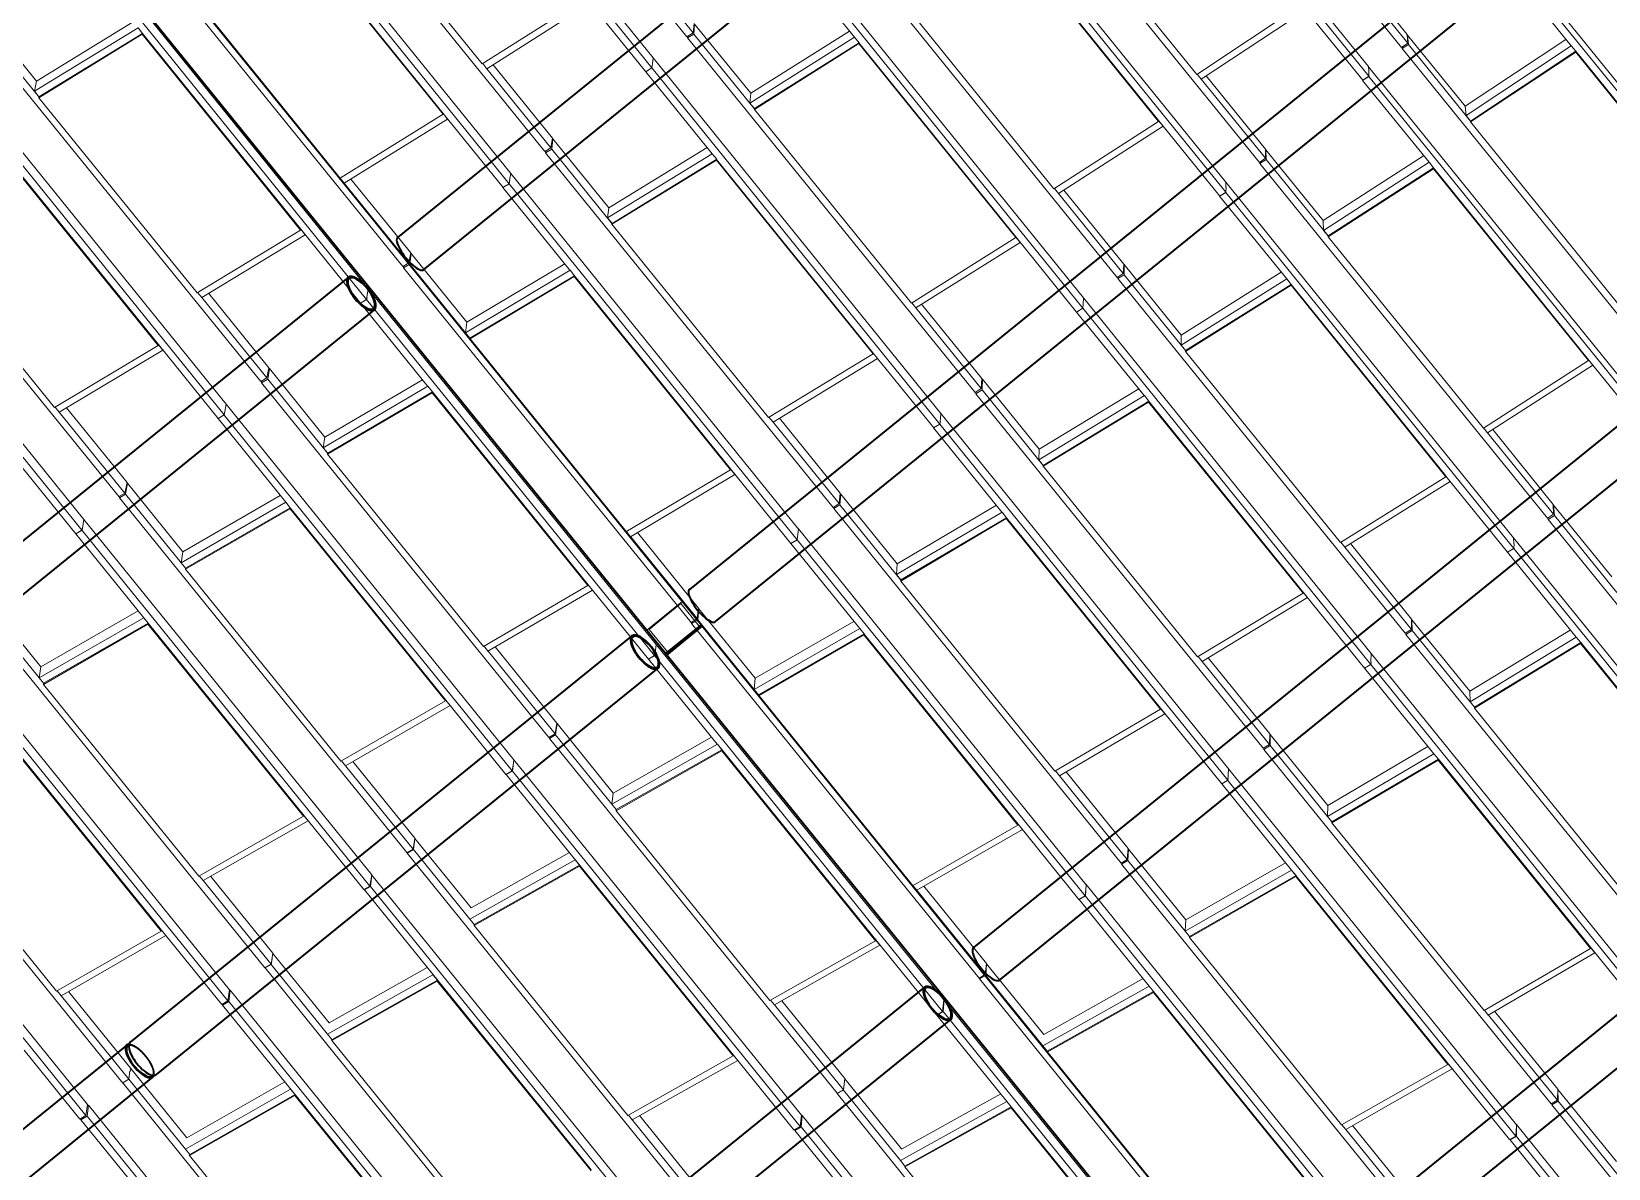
# Model space of a CAD drawing. Header units: millimetres. Extents: x 834681283 to 835686922, y 817551134 to 819407044.
# Drawn here: x 835264952 to 835275300, y 818109343 to 818116803 of the extents above; entities that cross this region are included whole.
import ezdxf

# ---------------------------------------------------------------- set-up
doc = ezdxf.new("R2010")
doc.units = ezdxf.units.MM
doc.header["$LTSCALE"] = 1200
doc.header["$MEASUREMENT"] = 0
doc.linetypes.add('P01-MAGP-P-RF$0$P01_MS_01_N1-FloorPlan-PART2OFUPPERROOFSETTINGOUT$0$BH DASHED2', pattern=[3, 2, -1])
doc.linetypes.add('P01-MAGP-P-RF$0$PHANTOM', pattern=[2.5, 1.25, -0.25, 0.25, -0.25, 0.25, -0.25])
for name, color, linetype, lineweight in [('P01-MAGP-P-RF$0$MMH053__', 253, 'P01-MAGP-P-RF$0$PHANTOM', 40), ('P01-MAGP-P-RF$0$P01_MS_01_N1-FloorPlan-PART2OFUPPERROOFSETTINGOUT$0$S-BEAM', 253, 'Continuous', 35), ('P01-MAGP-P-RF$0$P01_MS_01_N1-FloorPlan-PART2OFUPPERROOFSETTINGOUT$0$S-BEAM-HIDN', 253, 'P01-MAGP-P-RF$0$P01_MS_01_N1-FloorPlan-PART2OFUPPERROOFSETTINGOUT$0$BH DASHED2', 18), ('P01-MAGP-P-RF$0$ROOF MESH HALF TONE$0$A-GLAZ', 253, 'Continuous', 9), ('P01-MAGP-P-RF$0$ROOF MESH HALF TONE$0$A-MASS', 253, 'Continuous', 9)]:
    doc.layers.add(name, color=color, linetype=linetype, lineweight=lineweight)

# ---------------------------------------------------------------- blocks, each defined once
blk = doc.blocks.new('P01-MAGP-P-RF$0$P01_MS_01_N1-FloorPlan-PART2OFUPPERROOFSETTINGOUT$0$Circular Hollow Sections - CHS273x10_PSB97-8447566-PART 2 OF  UPPER ROOF SETTING OUT')
at = {"layer": 'P01-MAGP-P-RF$0$P01_MS_01_N1-FloorPlan-PART2OFUPPERROOFSETTINGOUT$0$S-BEAM'}
for p, q in [((50665, 24133), (43656, 19225)), ((43812, 19002), (50821, 23910))]:
    blk.add_line(p, q, dxfattribs=at)
for centre, major_axis, start_param, end_param in [((50743, 24021), (-78, 112), 0, 3.141593), ((50743, 24021), (-73, 104), 0, 3.141593), ((50743, 24021), (-78, 112), 3.141593, 6.283185), ((50743, 24021), (-73, 104), 3.141593, 6.283185), ((43734, 19114), (-78, 112), 0, 3.141593)]:
    blk.add_ellipse(centre, major_axis=major_axis, ratio=0.326606, start_param=start_param, end_param=end_param, dxfattribs=at)
blk = doc.blocks.new('P01-MAGP-P-RF$0$P01_MS_01_N1-FloorPlan-PART2OFUPPERROOFSETTINGOUT$0$Circular Hollow Sections - CHS273x10_PSB97-8447592-PART 2 OF  UPPER ROOF SETTING OUT')
at = {"layer": 'P01-MAGP-P-RF$0$P01_MS_01_N1-FloorPlan-PART2OFUPPERROOFSETTINGOUT$0$S-BEAM'}
for p, q in [((54065, 19190), (47102, 14314)), ((47259, 14091), (54222, 18966))]:
    blk.add_line(p, q, dxfattribs=at)
for centre, major_axis, start_param, end_param in [((54144, 19078), (-78, 112), 0, 3.141593), ((54144, 19078), (-73, 104), 0, 3.141593), ((54144, 19078), (-78, 112), 3.141593, 6.283185), ((54144, 19078), (-73, 104), 3.141593, 6.283185), ((47181, 14202), (-78, 112), 0, 3.141593)]:
    blk.add_ellipse(centre, major_axis=major_axis, ratio=0.35249, start_param=start_param, end_param=end_param, dxfattribs=at)
blk = doc.blocks.new('P01-MAGP-P-RF$0$P01_MS_01_N1-FloorPlan-PART2OFUPPERROOFSETTINGOUT$0$Circular Hollow Sections - CHS273x10_PSB97-8447562-PART 2 OF  UPPER ROOF SETTING OUT')
at = {"layer": 'P01-MAGP-P-RF$0$P01_MS_01_N1-FloorPlan-PART2OFUPPERROOFSETTINGOUT$0$S-BEAM'}
for p, q in [((48946, 26592), (41906, 21662)), ((42062, 21439), (49103, 26369))]:
    blk.add_line(p, q, dxfattribs=at)
for centre, major_axis, start_param, end_param in [((49024, 26480), (-78, 112), 3.141593, 6.283185), ((49024, 26480), (-73, 104), 3.141593, 6.283185), ((49024, 26480), (-78, 112), 0, 3.141593), ((49024, 26480), (-73, 104), 0, 3.141593), ((41984, 21551), (-78, 112), 0, 3.141593)]:
    blk.add_ellipse(centre, major_axis=major_axis, ratio=0.308608, start_param=start_param, end_param=end_param, dxfattribs=at)
blk = doc.blocks.new('P01-MAGP-P-RF$0$P01_MS_01_N1-FloorPlan-PART2OFUPPERROOFSETTINGOUT$0$Circular Hollow Sections - CHS273x10_PSB97-8447564-PART 2 OF  UPPER ROOF SETTING OUT')
at = {"layer": 'P01-MAGP-P-RF$0$P01_MS_01_N1-FloorPlan-PART2OFUPPERROOFSETTINGOUT$0$S-BEAM'}
for p, q in [((52384, 21675), (45351, 16750)), ((45507, 16526), (52541, 21451))]:
    blk.add_line(p, q, dxfattribs=at)
for centre, major_axis, start_param, end_param in [((52462, 21563), (-78, 112), 0, 3.141593), ((52462, 21563), (-73, 104), 0, 3.141593), ((52462, 21563), (-78, 112), 3.141593, 6.283185), ((52462, 21563), (-73, 104), 3.141593, 6.283185), ((45429, 16638), (-78, 112), 0, 3.141593)]:
    blk.add_ellipse(centre, major_axis=major_axis, ratio=0.339645, start_param=start_param, end_param=end_param, dxfattribs=at)
blk = doc.blocks.new('P01-MAGP-P-RF$0$P01_MS_01_N1-FloorPlan-PART2OFUPPERROOFSETTINGOUT$0$Circular Hollow Sections - CHS273x10_PSB97-8459038-PART 2 OF  UPPER ROOF SETTING OUT')
at = {"layer": 'P01-MAGP-P-RF$0$P01_MS_01_N1-FloorPlan-PART2OFUPPERROOFSETTINGOUT$0$S-BEAM'}
for p, q in [((45013, 16513), (41515, 14064)), ((41671, 13840), (45169, 16290))]:
    blk.add_line(p, q, dxfattribs=at)
for centre, major_axis, start_param, end_param in [((45091, 16402), (-73, 104), 0, 3.141593), ((45091, 16402), (-78, 112), 0, 3.141593), ((45091, 16402), (-78, 112), 3.141593, 6.283185), ((45091, 16402), (-73, 104), 3.141593, 6.283185), ((41593, 13952), (-78, 112), 0, 3.141593)]:
    blk.add_ellipse(centre, major_axis=major_axis, ratio=0.39114, start_param=start_param, end_param=end_param, dxfattribs=at)
blk = doc.blocks.new('P01-MAGP-P-RF$0$P01_MS_01_N1-FloorPlan-PART2OFUPPERROOFSETTINGOUT$0$Circular Hollow Sections - CHS273x10_PSB97-8459093-PART 2 OF  UPPER ROOF SETTING OUT')
at = {"layer": 'P01-MAGP-P-RF$0$P01_MS_01_N1-FloorPlan-PART2OFUPPERROOFSETTINGOUT$0$S-BEAM'}
for p, q in [((43258, 18947), (39788, 16517)), ((39944, 16293), (43414, 18723))]:
    blk.add_line(p, q, dxfattribs=at)
for centre, major_axis, start_param, end_param in [((43336, 18835), (-73, 104), 0, 3.141593), ((43336, 18835), (-78, 112), 0, 3.141593), ((43336, 18835), (-78, 112), 3.141593, 6.283185), ((43336, 18835), (-73, 104), 3.141593, 6.283185), ((39866, 16405), (-78, 112), 0, 3.141593)]:
    blk.add_ellipse(centre, major_axis=major_axis, ratio=0.398465, start_param=start_param, end_param=end_param, dxfattribs=at)
blk = doc.blocks.new('P01-MAGP-P-RF$0$P01_MS_01_N1-FloorPlan-PART2OFUPPERROOFSETTINGOUT$0$Circular Hollow Sections - CHS273x10_PSB97-8445332-PART 2 OF  UPPER ROOF SETTING OUT')
at = {"layer": 'P01-MAGP-P-RF$0$P01_MS_01_N1-FloorPlan-PART2OFUPPERROOFSETTINGOUT$0$S-BEAM'}
for p, q in [((39651, 23746), (32845, 18980)), ((33001, 18757), (39999, 23657))]:
    blk.add_line(p, q, dxfattribs=at)
for centre, major_axis, start_param, end_param in [((39921, 23768), (-78, 112), 1.287909, 3.141593), ((39921, 23768), (-73, 104), 1.323315, 3.141593), ((39921, 23768), (-73, 104), 3.141593, 4.299868), ((39921, 23768), (-78, 112), 3.141593, 4.312543), ((32923, 18868), (-78, 112), 0, 3.141593)]:
    blk.add_ellipse(centre, major_axis=major_axis, ratio=0.40359, start_param=start_param, end_param=end_param, dxfattribs=at)
at = {"layer": 'P01-MAGP-P-RF$0$P01_MS_01_N1-FloorPlan-PART2OFUPPERROOFSETTINGOUT$0$S-BEAM-HIDN'}
blk.add_line((39843, 23880), (39651, 23746), dxfattribs=at)
for major_axis, start_param, end_param in [((-78, 112), 0, 1.287545), ((-73, 104), 0, 1.322922), ((-78, 112), 4.312907, 6.283185), ((-73, 104), 4.300262, 6.283185)]:
    blk.add_ellipse((39921, 23768), major_axis=major_axis, ratio=0.40359, start_param=start_param, end_param=end_param, dxfattribs=at)
blk = doc.blocks.new('P01-MAGP-P-RF$0$P01_MS_01_N1-FloorPlan-PART2OFUPPERROOFSETTINGOUT$0$Circular Hollow Sections - CHS273x10_PSB97-8459092-PART 2 OF  UPPER ROOF SETTING OUT')
at = {"layer": 'P01-MAGP-P-RF$0$P01_MS_01_N1-FloorPlan-PART2OFUPPERROOFSETTINGOUT$0$S-BEAM'}
for p, q in [((39764, 16500), (36267, 14052)), ((36423, 13828), (39920, 16277))]:
    blk.add_line(p, q, dxfattribs=at)
for centre, major_axis, start_param, end_param in [((39842, 16389), (-73, 104), 0, 3.141593), ((39842, 16389), (-78, 112), 0, 3.141593), ((39842, 16389), (-78, 112), 6.00752, 6.283185), ((39842, 16389), (-73, 104), 6.133126, 6.283185), ((39842, 16389), (-73, 104), 3.141593, 3.291652), ((39842, 16389), (-78, 112), 3.141593, 3.417258), ((36345, 13940), (-78, 112), 0, 3.141593)]:
    blk.add_ellipse(centre, major_axis=major_axis, ratio=0.380233, start_param=start_param, end_param=end_param, dxfattribs=at)
at = {"layer": 'P01-MAGP-P-RF$0$P01_MS_01_N1-FloorPlan-PART2OFUPPERROOFSETTINGOUT$0$S-BEAM-HIDN'}
for major_axis, start_param, end_param in [((-73, 104), 3.292046, 6.132732), ((-78, 112), 3.417622, 6.007156)]:
    blk.add_ellipse((39842, 16389), major_axis=major_axis, ratio=0.380233, start_param=start_param, end_param=end_param, dxfattribs=at)
blk = doc.blocks.new('P01-MAGP-P-RF$0$P01_MS_01_N1-FloorPlan-PART2OFUPPERROOFSETTINGOUT$0$Circular Hollow Sections - CHS273x10_PSB97-8445371-PART 2 OF  UPPER ROOF SETTING OUT')
at = {"layer": 'P01-MAGP-P-RF$0$P01_MS_01_N1-FloorPlan-PART2OFUPPERROOFSETTINGOUT$0$S-BEAM'}
for p, q in [((41564, 21423), (34535, 16502)), ((34692, 16278), (41721, 21200))]:
    blk.add_line(p, q, dxfattribs=at)
for centre, major_axis, start_param, end_param in [((41643, 21312), (-78, 112), 0, 3.141593), ((41643, 21312), (-78, 112), 3.141593, 6.283185), ((41643, 21312), (-73, 104), 3.141593, 6.283185), ((41643, 21312), (-73, 104), 0, 3.141593), ((34614, 16390), (-78, 112), 0, 1.400637), ((34614, 16390), (-78, 112), 1.740955, 3.141593)]:
    blk.add_ellipse(centre, major_axis=major_axis, ratio=0.396534, start_param=start_param, end_param=end_param, dxfattribs=at)
at = {"layer": 'P01-MAGP-P-RF$0$P01_MS_01_N1-FloorPlan-PART2OFUPPERROOFSETTINGOUT$0$S-BEAM-HIDN'}
blk.add_ellipse((34614, 16390), major_axis=(-78, 112), ratio=0.396534, start_param=1.406759, end_param=1.734834, dxfattribs=at)
blk = doc.blocks.new('P01-MAGP-P-RF$0$P01_MS_01_N1-FloorPlan-PART2OFUPPERROOFSETTINGOUT$0$Circular Hollow Sections - CHS273x10_PSB97-8447634-PART 2 OF  UPPER ROOF SETTING OUT')
at = {"layer": 'P01-MAGP-P-RF$0$P01_MS_01_N1-FloorPlan-PART2OFUPPERROOFSETTINGOUT$0$S-BEAM'}
for p, q in [((55825, 16760), (48782, 11828)), ((48939, 11605), (55982, 16536))]:
    blk.add_line(p, q, dxfattribs=at)
for centre, major_axis, start_param, end_param in [((55904, 16648), (-78, 112), 3.141593, 6.283185), ((55904, 16648), (-78, 112), 0, 3.141593), ((55904, 16648), (-73, 104), 0, 3.141593), ((55904, 16648), (-73, 104), 3.141593, 6.283185), ((48861, 11716), (-78, 112), 0, 1.15964), ((48861, 11716), (-78, 112), 1.981954, 3.141593)]:
    blk.add_ellipse(centre, major_axis=major_axis, ratio=0.344025, start_param=start_param, end_param=end_param, dxfattribs=at)
at = {"layer": 'P01-MAGP-P-RF$0$P01_MS_01_N1-FloorPlan-PART2OFUPPERROOFSETTINGOUT$0$S-BEAM-HIDN'}
blk.add_ellipse((48861, 11716), major_axis=(-78, 112), ratio=0.344025, start_param=1.166472, end_param=1.975122, dxfattribs=at)
blk = doc.blocks.new('P01-MAGP-P-RF$0$ROOF MESH HALF TONE')
at = {"layer": 'P01-MAGP-P-RF$0$ROOF MESH HALF TONE$0$A-GLAZ', "lineweight": 5}
for p, q in [((42173, 25297), (43892, 22844)), ((43662, 22720), (41942, 25180)), ((41927, 25119), (43649, 22656)), ((46846, 24901), (48565, 22447)), ((46616, 24734), (48338, 22273)), ((48339, 22336), (46620, 24793)), ((41190, 24609), (42910, 22157)), ((40940, 24426), (42662, 21963)), ((42676, 22030), (40956, 24490)), ((42540, 22759), (41588, 24116)), ((45862, 24212), (47582, 21759)), ((45627, 24041), (47349, 21579)), ((47354, 21644), (45634, 24103)), ((40208, 23921), (41927, 21469)), ((41691, 21339), (39971, 23800)), ((41312, 23805), (42260, 22448)), ((42262, 22453), (41313, 23810)), ((39953, 23734), (41675, 21271)), ((47212, 22364), (46270, 23709)), ((44879, 23524), (46598, 21071)), ((41554, 22075), (40604, 23429)), ((43554, 23410), (43934, 22867)), ((46368, 20953), (44648, 23412)), ((45990, 23438), (47307, 21556)), ((46000, 23418), (46941, 22073)), ((39285, 23320), (39614, 22851)), ((44596, 23325), (44989, 22764)), ((44638, 23348), (46360, 20885)), ((39225, 23232), (40945, 20781)), ((39267, 23254), (39623, 22747)), ((40274, 23194), (39614, 22851)), ((40707, 20649), (38987, 23110)), ((39596, 22786), (40303, 23154)), ((39621, 22741), (40328, 23109)), ((39623, 22747), (40330, 23115)), ((40330, 23115), (40303, 23154)), ((40330, 23115), (40328, 23109)), ((40328, 23109), (41274, 21755)), ((41276, 21761), (40330, 23115)), ((43247, 23142), (42540, 22759)), ((42567, 22726), (43275, 23108)), ((43248, 23147), (43607, 22633)), ((38968, 23043), (40690, 20580)), ((46225, 21680), (45285, 23022)), ((48226, 23015), (48607, 22471)), ((48255, 23032), (48608, 22529)), ((51044, 20569), (49326, 23026)), ((43934, 22867), (43946, 22927)), ((43948, 22923), (43938, 22858)), ((43948, 22923), (44284, 22444)), ((49284, 22940), (49676, 22379)), ((49326, 22964), (51049, 20503)), ((39614, 22851), (39596, 22786)), ((39596, 22786), (39623, 22747)), ((43892, 22844), (43934, 22867)), ((43938, 22858), (43896, 22836)), ((43896, 22836), (43898, 22847)), ((43896, 22836), (45615, 20384)), ((43938, 22858), (44300, 22342)), ((44959, 22806), (44284, 22444)), ((47928, 22769), (47212, 22364)), ((47928, 22774), (48296, 22249)), ((39621, 22741), (39623, 22747)), ((40568, 21391), (39621, 22741)), ((39623, 22747), (39623, 22747)), ((42543, 22761), (42567, 22726)), ((42568, 22726), (42951, 22179)), ((42610, 22749), (42966, 22241)), ((43649, 22656), (43655, 22682)), ((43662, 22721), (43654, 22682)), ((45382, 20261), (43662, 22721)), ((44274, 22380), (44989, 22764)), ((44300, 22336), (45015, 22720)), ((44301, 22342), (45016, 22725)), ((45016, 22725), (44989, 22764)), ((45954, 21383), (45015, 22725)), ((45015, 22725), (45015, 22720)), ((45015, 22720), (45953, 21378)), ((47239, 22331), (47955, 22735)), ((43649, 22655), (43607, 22633)), ((43607, 22633), (44004, 22066)), ((43617, 22638), (43649, 22656)), ((43649, 22655), (45371, 20192)), ((38243, 22544), (39963, 20093)), ((48565, 22447), (48607, 22471)), ((48611, 22463), (48569, 22439)), ((48607, 22471), (48608, 22529)), ((48610, 22525), (48955, 22032)), ((48610, 22525), (48611, 22463)), ((48611, 22463), (48983, 21933)), ((37984, 22353), (39705, 19890)), ((39724, 19959), (38003, 22420)), ((39345, 22414), (40289, 21064)), ((40291, 21070), (39347, 22420)), ((42260, 22448), (41554, 22075)), ((41582, 22042), (42288, 22414)), ((42262, 22453), (42260, 22448)), ((42288, 22414), (42262, 22453)), ((42262, 22453), (42620, 21941)), ((44284, 22444), (44274, 22380)), ((44274, 22380), (44301, 22342)), ((47215, 22366), (47239, 22331)), ((48569, 22439), (48569, 22449)), ((48569, 22439), (50288, 19986)), ((49645, 22424), (48955, 22032)), ((48957, 21971), (49677, 22380)), ((49703, 22342), (49677, 22380)), ((44300, 22336), (44300, 22342)), ((44301, 22342), (44300, 22342)), ((45239, 20997), (44300, 22336)), ((47239, 22331), (47624, 21783)), ((47272, 22350), (47628, 21842)), ((48338, 22272), (48295, 22248)), ((48295, 22248), (48692, 21682)), ((48296, 22249), (48338, 22273)), ((48338, 22273), (48340, 22305)), ((48338, 22275), (48338, 22272)), ((48338, 22272), (50060, 19809)), ((48340, 22335), (48339, 22305)), ((48339, 22335), (48340, 22335)), ((50060, 19877), (48340, 22335)), ((48983, 21933), (49703, 22342)), ((48983, 21928), (49703, 22336)), ((50633, 21012), (49703, 22342)), ((49703, 22342), (49703, 22336)), ((49703, 22336), (50633, 21007)), ((42910, 22157), (42951, 22179)), ((42956, 22170), (42914, 22148)), ((42914, 22148), (42916, 22159)), ((42914, 22148), (44633, 19696)), ((42951, 22179), (42966, 22241)), ((42968, 22236), (42956, 22170)), ((42956, 22170), (43316, 21655)), ((42964, 22234), (42968, 22236)), ((42968, 22236), (43302, 21760)), ((39583, 20706), (38638, 22053)), ((41557, 22077), (41582, 22042)), ((41582, 22042), (41969, 21491)), ((41627, 22066), (41985, 21555)), ((43290, 21694), (44004, 22066)), ((43973, 22109), (43302, 21760)), ((44031, 22028), (44004, 22066)), ((46941, 22073), (46225, 21680)), ((46941, 22079), (46941, 22073)), ((46968, 22040), (46941, 22078)), ((42661, 21962), (42619, 21941)), ((42619, 21941), (43019, 21369)), ((42648, 21956), (42661, 21963)), ((42661, 21962), (44383, 19499)), ((42662, 21963), (42668, 21986)), ((42676, 22030), (42666, 21986)), ((44396, 19570), (42676, 22030)), ((43315, 21650), (44029, 22022)), ((43317, 21656), (44031, 22028)), ((44030, 22027), (44029, 22022)), ((44029, 22022), (44966, 20682)), ((44967, 20688), (44030, 22027)), ((46252, 21647), (46968, 22040)), ((48955, 22032), (48957, 21971)), ((48957, 21971), (48983, 21933)), ((47624, 21783), (47628, 21842)), ((47627, 21837), (47630, 21839)), ((47630, 21839), (47628, 21774)), ((47630, 21839), (47973, 21349)), ((48983, 21928), (48983, 21933)), ((48983, 21933), (48983, 21933)), ((49913, 20601), (48983, 21928)), ((38356, 21739), (39664, 19869)), ((41274, 21755), (40568, 21391)), ((41276, 21761), (41274, 21755)), ((41276, 21761), (41633, 21250)), ((41303, 21722), (41276, 21760)), ((43302, 21760), (43290, 21694)), ((47582, 21759), (47624, 21783)), ((47628, 21774), (47585, 21751)), ((47585, 21751), (47586, 21761)), ((47585, 21751), (49304, 19298)), ((47628, 21774), (47998, 21247)), ((40597, 21358), (41303, 21722)), ((43290, 21694), (43317, 21656)), ((43315, 21650), (43316, 21655)), ((44252, 20314), (43315, 21650)), ((43317, 21656), (43316, 21655)), ((46228, 21682), (46252, 21647)), ((46253, 21647), (46640, 21094)), ((46289, 21667), (46647, 21156)), ((47354, 21645), (47351, 21609)), ((49074, 19185), (47354, 21645)), ((47971, 21285), (48692, 21682)), ((48660, 21727), (47973, 21349)), ((47997, 21241), (48718, 21638)), ((47998, 21247), (48718, 21644)), ((48718, 21644), (48692, 21682)), ((49646, 20317), (48718, 21644)), ((48718, 21644), (48718, 21638)), ((48718, 21638), (49646, 20312)), ((41969, 21491), (41985, 21555)), ((41988, 21550), (41973, 21481)), ((41983, 21548), (41988, 21550)), ((41988, 21550), (42321, 21075)), ((47349, 21578), (47306, 21556)), ((47306, 21556), (47707, 20984)), ((47316, 21561), (47349, 21579)), ((47349, 21579), (47352, 21609)), ((47349, 21578), (49071, 19116)), ((41927, 21469), (41969, 21491)), ((41973, 21481), (41931, 21460)), ((41931, 21460), (41934, 21473)), ((41931, 21460), (43651, 19008)), ((41973, 21481), (42333, 20969)), ((40572, 21393), (40597, 21358)), ((40597, 21358), (40987, 20803)), ((40644, 21382), (41004, 20868)), ((41691, 21340), (41678, 21285)), ((41688, 21339), (41691, 21340)), ((43412, 18879), (41691, 21340)), ((42306, 21007), (43020, 21369)), ((42988, 21414), (42321, 21075)), ((42331, 20963), (43045, 21325)), ((42333, 20969), (43047, 21331)), ((43047, 21331), (43020, 21369)), ((43046, 21331), (43045, 21325)), ((43045, 21325), (43979, 19989)), ((43980, 19995), (43046, 21331)), ((45953, 21378), (45239, 20997)), ((45266, 20964), (45980, 21345)), ((45954, 21383), (45953, 21378)), ((45954, 21383), (46317, 20863)), ((45980, 21345), (45954, 21382)), ((47973, 21349), (47971, 21285)), ((41675, 21270), (41633, 21250)), ((41633, 21250), (42036, 20673)), ((41656, 21261), (41675, 21271)), ((41675, 21271), (41679, 21285)), ((41675, 21270), (43397, 18808)), ((47971, 21285), (47998, 21247)), ((47997, 21241), (47998, 21247)), ((48926, 19917), (47997, 21241)), ((47998, 21247), (47998, 21247)), ((46640, 21094), (46647, 21156)), ((46650, 21152), (46645, 21085)), ((46647, 21150), (46650, 21152)), ((46650, 21152), (46991, 20665)), ((40289, 21064), (39583, 20706)), ((39612, 20673), (40317, 21031)), ((40291, 21070), (40289, 21064)), ((40291, 21070), (40648, 20559)), ((40317, 21031), (40291, 21069)), ((42321, 21075), (42306, 21007)), ((42306, 21007), (42333, 20969)), ((46598, 21071), (46640, 21094)), ((46645, 21085), (46602, 21063)), ((46602, 21063), (46603, 21074)), ((46602, 21063), (48321, 18611)), ((46645, 21085), (47012, 20561)), ((47674, 21030), (46991, 20665)), ((42331, 20963), (42333, 20969)), ((43266, 19630), (42331, 20963)), ((42333, 20969), (42333, 20969)), ((45242, 20999), (45266, 20964)), ((45266, 20964), (45658, 20406)), ((45306, 20986), (45667, 20471)), ((46360, 20885), (46364, 20912)), ((46368, 20953), (46363, 20912)), ((48088, 18493), (46368, 20953)), ((46986, 20599), (47707, 20984)), ((47012, 20555), (47733, 20940)), ((47013, 20561), (47733, 20946)), ((47733, 20946), (47707, 20984)), ((48659, 19622), (47733, 20946)), ((47733, 20946), (47733, 20940)), ((47733, 20940), (48659, 19616)), ((40945, 20781), (40987, 20803)), ((40987, 20803), (41004, 20868)), ((41007, 20863), (40991, 20793)), ((41003, 20861), (41007, 20863)), ((41007, 20863), (41339, 20389)), ((46359, 20885), (46317, 20863)), ((46317, 20863), (46721, 20285)), ((46359, 20885), (48082, 18422)), ((39587, 20708), (39612, 20673)), ((39661, 20698), (40023, 20181)), ((40991, 20793), (40949, 20773)), ((40949, 20773), (40952, 20785)), ((40949, 20773), (42668, 18320)), ((40991, 20793), (41350, 20281)), ((42004, 20719), (41339, 20389)), ((39612, 20673), (40004, 20114)), ((40707, 20650), (40690, 20579)), ((42429, 18189), (40707, 20650)), ((41323, 20320), (42036, 20674)), ((41348, 20275), (42061, 20629)), ((41350, 20282), (42063, 20636)), ((42063, 20636), (42036, 20674)), ((42063, 20635), (42061, 20629)), ((42061, 20629), (42993, 19296)), ((42994, 19302), (42063, 20635)), ((44966, 20682), (44252, 20314)), ((44279, 20281), (44993, 20650)), ((44967, 20688), (44966, 20682)), ((44967, 20688), (45329, 20170)), ((44993, 20650), (44967, 20687)), ((46991, 20665), (46986, 20599)), ((46986, 20599), (47013, 20561)), ((40648, 20559), (40690, 20580)), ((40690, 20579), (40648, 20559)), ((40648, 20559), (41053, 19980)), ((40690, 20580), (40693, 20591)), ((40690, 20579), (42412, 18118)), ((47012, 20555), (47012, 20561)), ((47013, 20561), (47012, 20561)), ((47938, 19234), (47012, 20555)), ((41339, 20389), (41323, 20320)), ((45615, 20384), (45658, 20406)), ((45662, 20397), (45619, 20375)), ((45619, 20375), (45621, 20386)), ((45658, 20406), (45667, 20471)), ((45670, 20466), (45662, 20397)), ((45662, 20397), (46028, 19875)), ((45666, 20464), (45670, 20466)), ((45670, 20466), (46009, 19982)), ((41323, 20320), (41350, 20282)), ((41348, 20275), (41350, 20281)), ((41350, 20282), (41350, 20281)), ((44255, 20315), (44279, 20281)), ((44280, 20281), (44675, 19718)), ((44324, 20304), (44687, 19785)), ((45619, 20375), (47338, 17923)), ((46002, 19913), (46722, 20285)), ((46688, 20332), (46009, 19982)), ((46748, 20247), (46722, 20285)), ((49646, 20312), (48926, 19917)), ((49646, 20317), (50017, 19787)), ((49646, 20317), (49646, 20312)), ((49672, 20279), (49646, 20316)), ((40004, 20114), (40023, 20181)), ((42281, 18945), (41348, 20275)), ((45371, 20191), (45328, 20170)), ((45371, 20192), (45375, 20210)), ((45371, 20191), (47093, 17729)), ((45382, 20262), (45374, 20210)), ((47103, 17801), (45382, 20262)), ((46027, 19869), (46747, 20241)), ((46028, 19875), (46748, 20247)), ((46745, 20251), (48039, 18401)), ((46748, 20247), (46747, 20241)), ((46747, 20241), (47671, 18920)), ((48952, 19884), (49672, 20279)), ((39963, 20093), (40004, 20114)), ((40008, 20106), (39966, 20085)), ((39966, 20085), (39969, 20096)), ((39966, 20085), (41686, 17632)), ((40025, 20177), (40008, 20106)), ((40008, 20106), (40367, 19594)), ((40021, 20175), (40025, 20177)), ((40025, 20177), (40357, 19703)), ((45328, 20170), (45736, 19587)), ((40340, 19632), (41053, 19980)), ((41020, 20027), (40357, 19703)), ((41080, 19942), (41053, 19980)), ((43979, 19989), (43266, 19630)), ((43980, 19995), (43979, 19989)), ((43980, 19995), (44341, 19478)), ((44006, 19956), (43980, 19994)), ((46009, 19982), (46002, 19913)), ((39664, 19869), (39705, 19890)), ((39707, 19889), (39665, 19869)), ((39665, 19869), (40070, 19289)), ((39705, 19890), (39713, 19917)), ((39724, 19960), (39707, 19889)), ((39707, 19889), (41428, 17429)), ((41445, 17501), (39724, 19960)), ((40365, 19588), (41078, 19936)), ((40367, 19594), (41080, 19942)), ((41079, 19942), (41078, 19936)), ((41078, 19936), (42008, 18606)), ((42010, 18612), (41079, 19942)), ((43294, 19597), (44006, 19956)), ((46002, 19913), (46028, 19875)), ((46027, 19869), (46028, 19875)), ((46951, 18551), (46027, 19869)), ((46028, 19875), (46028, 19875)), ((48928, 19918), (48952, 19884)), ((48952, 19885), (49347, 19322)), ((48987, 19903), (49349, 19386)), ((44675, 19718), (44687, 19785)), ((44690, 19780), (44679, 19709)), ((44686, 19778), (44690, 19780)), ((44690, 19780), (45028, 19298)), ((40357, 19703), (40340, 19632)), ((44633, 19696), (44675, 19718)), ((44679, 19709), (44637, 19688)), ((44637, 19688), (44638, 19699)), ((44637, 19688), (46356, 17236)), ((44679, 19709), (45043, 19189)), ((40340, 19632), (40367, 19594)), ((40365, 19588), (40367, 19594)), ((41296, 18260), (40365, 19588)), ((40367, 19594), (40367, 19594)), ((43270, 19632), (43294, 19597)), ((43294, 19598), (43693, 19030)), ((43341, 19621), (43707, 19098)), ((44397, 19571), (44384, 19499)), ((46118, 17110), (44397, 19571)), ((45017, 19227), (45737, 19587)), ((45703, 19635), (45028, 19298)), ((45763, 19549), (45737, 19587)), ((48659, 19616), (47938, 19234)), ((47965, 19201), (48685, 19584)), ((48659, 19622), (48659, 19616)), ((48685, 19584), (48659, 19621)), ((48659, 19621), (49028, 19094)), ((39042, 19490), (39375, 19015)), ((44384, 19499), (44341, 19478)), ((44341, 19478), (44752, 18891)), ((44365, 19490), (44383, 19499)), ((44383, 19499), (44384, 19504)), ((44384, 19499), (46105, 17037)), ((45042, 19183), (45762, 19543)), ((45044, 19190), (45763, 19549)), ((45763, 19549), (45762, 19543)), ((45762, 19543), (46684, 18225)), ((46685, 18231), (45763, 19549)), ((38983, 19398), (40703, 16942)), ((39025, 19418), (39384, 18906)), ((49347, 19322), (49349, 19386)), ((49349, 19380), (49351, 19381)), ((49351, 19381), (49699, 18885)), ((49351, 19381), (49351, 19313)), ((40462, 16814), (38742, 19271)), ((39358, 18944), (40070, 19289)), ((40037, 19336), (39375, 19015)), ((39384, 18906), (40097, 19251)), ((40097, 19251), (40070, 19289)), ((40070, 19289), (41386, 17409)), ((40097, 19251), (40095, 19245)), ((42993, 19296), (42281, 18945)), ((42308, 18913), (43021, 19264)), ((42994, 19302), (42993, 19296)), ((43021, 19264), (42994, 19302)), ((42995, 19302), (43355, 18787)), ((45028, 19298), (45017, 19227)), ((49304, 19298), (49347, 19322)), ((49351, 19313), (49308, 19290)), ((49308, 19290), (49308, 19301)), ((49308, 19290), (51027, 16838)), ((49351, 19313), (49725, 18780)), ((38725, 19200), (40445, 16743)), ((39383, 18899), (40095, 19245)), ((40095, 19245), (41025, 17917)), ((45017, 19227), (45044, 19190)), ((45042, 19183), (45043, 19189)), ((45965, 17868), (45042, 19183)), ((45044, 19190), (45043, 19189)), ((47941, 19235), (47965, 19201)), ((47965, 19202), (48364, 18633)), ((48003, 19222), (48369, 18700)), ((49071, 19116), (49074, 19146)), ((49074, 19186), (49072, 19147)), ((50794, 16727), (49074, 19186)), ((43693, 19030), (43707, 19098)), ((43709, 19094), (43696, 19022)), ((43706, 19092), (43709, 19094)), ((43709, 19094), (44046, 18613)), ((49070, 19116), (49028, 19094)), ((49028, 19094), (49439, 18506)), ((49070, 19116), (50793, 16653)), ((39375, 19015), (39358, 18944)), ((39358, 18944), (39384, 18906)), ((42285, 18947), (42308, 18913)), ((42357, 18937), (42726, 18411)), ((43651, 19008), (43693, 19030)), ((43696, 19022), (43654, 19001)), ((43654, 19001), (43656, 19011)), ((43654, 19001), (45374, 16547)), ((43696, 19022), (44059, 18503)), ((44718, 18940), (44046, 18613)), ((39383, 18899), (39384, 18906)), ((40312, 17573), (39383, 18899)), ((39384, 18906), (39384, 18906)), ((42309, 18913), (42710, 18341)), ((43412, 18880), (43398, 18807)), ((45133, 16421), (43412, 18880)), ((44033, 18541), (44752, 18891)), ((44058, 18497), (44777, 18847)), ((44060, 18503), (44779, 18854)), ((44779, 18854), (44752, 18891)), ((44778, 18853), (44777, 18847)), ((44777, 18847), (45697, 17532)), ((45699, 17538), (44778, 18853)), ((47671, 18920), (46951, 18551)), ((46978, 18519), (47698, 18888)), ((47672, 18926), (47671, 18920)), ((47698, 18888), (47672, 18925)), ((43355, 18787), (43397, 18808)), ((43398, 18807), (43356, 18787)), ((43356, 18787), (43767, 18199)), ((43397, 18808), (43402, 18828)), ((43398, 18807), (45119, 16347)), ((38000, 18711), (39721, 16253)), ((48321, 18611), (48364, 18633)), ((48364, 18633), (48369, 18700)), ((48368, 18693), (48371, 18695)), ((48371, 18695), (48368, 18624)), ((48371, 18695), (48717, 18202)), ((39480, 16128), (37760, 18582)), ((39088, 18601), (40044, 17236)), ((39113, 18557), (40042, 17230)), ((42008, 18606), (41296, 18260)), ((41324, 18228), (42036, 18574)), ((42010, 18612), (42008, 18606)), ((42036, 18574), (42010, 18612)), ((42010, 18612), (42370, 18097)), ((44046, 18613), (44033, 18541)), ((44033, 18541), (44060, 18503)), ((46954, 18552), (46978, 18519)), ((47020, 18540), (47389, 18014)), ((48368, 18624), (48325, 18602)), ((48325, 18602), (48326, 18613)), ((48325, 18602), (50044, 16151)), ((48368, 18624), (48740, 18094)), ((49403, 18556), (48717, 18202)), ((37745, 18512), (39464, 16058)), ((44058, 18497), (44059, 18503)), ((44979, 17183), (44058, 18497)), ((44060, 18503), (44059, 18503)), ((46978, 18519), (47381, 17945)), ((48081, 18422), (48039, 18401)), ((48081, 18422), (49804, 15960)), ((48082, 18422), (48084, 18437)), ((48088, 18494), (48083, 18437)), ((49809, 16034), (48088, 18494)), ((48714, 18132), (49439, 18506)), ((48739, 18088), (49464, 18463)), ((48740, 18094), (49465, 18469)), ((49465, 18469), (49439, 18506)), ((49465, 18469), (49464, 18463)), ((49464, 18463), (50376, 17159)), ((50377, 17165), (49465, 18469)), ((42668, 18320), (42710, 18341)), ((42713, 18334), (42671, 18314)), ((42671, 18314), (42673, 18322)), ((42710, 18341), (42726, 18411)), ((42728, 18408), (42713, 18334)), ((42713, 18334), (43076, 17817)), ((42728, 18408), (43064, 17927)), ((48039, 18401), (48454, 17808)), ((41300, 18262), (41324, 18228)), ((41324, 18228), (41728, 17652)), ((41374, 18252), (41745, 17723)), ((42671, 18314), (44391, 15859)), ((43733, 18247), (43064, 17927)), ((46684, 18225), (45965, 17868)), ((46685, 18231), (46684, 18225)), ((46685, 18231), (47051, 17708)), ((46711, 18193), (46685, 18230)), ((39329, 16884), (38400, 18211)), ((42370, 18097), (42412, 18118)), ((42414, 18116), (42372, 18096)), ((42412, 18118), (42424, 18169)), ((42429, 18190), (42414, 18116)), ((42414, 18116), (44134, 15659)), ((44149, 15733), (42429, 18190)), ((43050, 17854), (43768, 18198)), ((43075, 17810), (43793, 18154)), ((43076, 17817), (43794, 18160)), ((43794, 18160), (43768, 18198)), ((43768, 18198), (45077, 16327)), ((43794, 18160), (43793, 18154)), ((43793, 18154), (44712, 16840)), ((45992, 17836), (46711, 18193)), ((48717, 18202), (48714, 18132)), ((48714, 18132), (48740, 18094)), ((42372, 18096), (42372, 18099)), ((42372, 18096), (43730, 16157)), ((47381, 17945), (47389, 18014)), ((47391, 18009), (47385, 17937)), ((47388, 18008), (47391, 18009)), ((47391, 18009), (47735, 17519)), ((48739, 18088), (48740, 18094)), ((49651, 16787), (48739, 18088)), ((48740, 18094), (48740, 18094)), ((41025, 17917), (40312, 17573)), ((41026, 17923), (41025, 17917)), ((41053, 17885), (41026, 17923)), ((43064, 17927), (43050, 17854)), ((47338, 17923), (47381, 17945)), ((47385, 17937), (47342, 17915)), ((47342, 17915), (47343, 17926)), ((47342, 17915), (49061, 15463)), ((47385, 17937), (47755, 17409)), ((40340, 17541), (41053, 17885)), ((43050, 17854), (43076, 17817)), ((43075, 17810), (43076, 17817)), ((43994, 16498), (43075, 17810)), ((43076, 17817), (43076, 17817)), ((45968, 17869), (45992, 17836)), ((45992, 17836), (46398, 17257)), ((46037, 17859), (46409, 17328)), ((47103, 17803), (47093, 17728)), ((48824, 15342), (47103, 17803)), ((47729, 17446), (48454, 17808)), ((48418, 17859), (47735, 17519)), ((48480, 17771), (48454, 17808)), ((41728, 17652), (41745, 17723)), ((41745, 17721), (41730, 17648)), ((41745, 17721), (42081, 17241)), ((47051, 17708), (47093, 17729)), ((47093, 17728), (47051, 17708)), ((47051, 17708), (47469, 17111)), ((47093, 17729), (47095, 17740)), ((47093, 17728), (48815, 15268)), ((47754, 17403), (48479, 17764)), ((47755, 17409), (48480, 17771)), ((48480, 17770), (48479, 17764)), ((48479, 17764), (49389, 16463)), ((49390, 16470), (48480, 17770)), ((41686, 17632), (41728, 17652)), ((41730, 17648), (41688, 17628)), ((41688, 17628), (41688, 17631)), ((41688, 17628), (43409, 15169)), ((41730, 17648), (42093, 17130)), ((40316, 17575), (40340, 17541)), ((40340, 17541), (40745, 16963)), ((40391, 17565), (40762, 17034)), ((41428, 17429), (41445, 17501)), ((41446, 17500), (41432, 17427)), ((43166, 15047), (41446, 17500)), ((42067, 17167), (42784, 17507)), ((42749, 17557), (42081, 17241)), ((42810, 17470), (42784, 17507)), ((45697, 17532), (44979, 17183)), ((45006, 17152), (45725, 17500)), ((45699, 17538), (45697, 17532)), ((45699, 17538), (46063, 17017)), ((45725, 17500), (45699, 17537)), ((47735, 17519), (47729, 17446)), ((41386, 17409), (41428, 17429)), ((41432, 17427), (41390, 17406)), ((41390, 17406), (41391, 17411)), ((41390, 17406), (42747, 15470)), ((41432, 17427), (43151, 14973)), ((42092, 17123), (42809, 17463)), ((42093, 17129), (42810, 17470)), ((42810, 17470), (42093, 17130)), ((42810, 17470), (42809, 17463)), ((42809, 17463), (43728, 16151)), ((47729, 17446), (47755, 17409)), ((47754, 17403), (47755, 17409)), ((48664, 16104), (47754, 17403)), ((47755, 17409), (47755, 17409)), ((46398, 17257), (46409, 17328)), ((46411, 17324), (46402, 17250)), ((46411, 17324), (46753, 16835)), ((40042, 17230), (39329, 16884)), ((39357, 16852), (40070, 17198)), ((40044, 17236), (40042, 17230)), ((40070, 17198), (40044, 17236)), ((40070, 17198), (40404, 16722)), ((44983, 17185), (45006, 17152)), ((46356, 17236), (46398, 17257)), ((46402, 17250), (46359, 17229)), ((46359, 17229), (46360, 17238)), ((46359, 17229), (48079, 14774)), ((46402, 17250), (46770, 16724)), ((42067, 17167), (42093, 17129)), ((42092, 17123), (42093, 17130)), ((43011, 15810), (42092, 17123)), ((45006, 17152), (45416, 16568)), ((45054, 17175), (45429, 16640)), ((46105, 17037), (46113, 17082)), ((46118, 17111), (46107, 17036)), ((47839, 14654), (46118, 17111)), ((46744, 16761), (47469, 17111)), ((47432, 17163), (46753, 16835)), ((46770, 16724), (47495, 17074)), ((47495, 17074), (47469, 17111)), ((47469, 17111), (48772, 15248)), ((47495, 17074), (47494, 17067)), ((40745, 16963), (40762, 17034)), ((40754, 16998), (40746, 16961)), ((40762, 17033), (41098, 16553)), ((46063, 17017), (46105, 17037)), ((46107, 17036), (46065, 17016)), ((46065, 17016), (46484, 16417)), ((46107, 17036), (47828, 14579)), ((46769, 16717), (47494, 17067)), ((47494, 17067), (48402, 15769)), ((39334, 16886), (39357, 16852)), ((39334, 16886), (39761, 16275)), ((39407, 16876), (39779, 16344)), ((40703, 16942), (40745, 16963)), ((40746, 16961), (40704, 16941)), ((40704, 16941), (42426, 14480)), ((40746, 16961), (41083, 16480)), ((41766, 16870), (41098, 16553)), ((40445, 16743), (40462, 16814)), ((40465, 16811), (40451, 16739)), ((40461, 16809), (40465, 16811)), ((42184, 14361), (40465, 16811)), ((41083, 16479), (41800, 16820)), ((41108, 16436), (41826, 16776)), ((41827, 16783), (41110, 16442)), ((41827, 16782), (41800, 16820)), ((41827, 16783), (41826, 16776)), ((41826, 16776), (42746, 15463)), ((44712, 16840), (43994, 16498)), ((44022, 16466), (44740, 16809)), ((44714, 16846), (44712, 16840)), ((44740, 16809), (44713, 16846)), ((46753, 16835), (46744, 16761)), ((40404, 16722), (40445, 16743)), ((40451, 16739), (40409, 16718)), ((40409, 16718), (40411, 16726)), ((40409, 16718), (41766, 14784)), ((40451, 16739), (42170, 14289)), ((46744, 16761), (46770, 16724)), ((46769, 16717), (46770, 16724)), ((47678, 15421), (46769, 16717)), ((46770, 16724), (46770, 16724)), ((45374, 16547), (45416, 16568)), ((45418, 16563), (45376, 16543)), ((45416, 16568), (45429, 16640)), ((45429, 16638), (45418, 16563)), ((45418, 16563), (45786, 16038)), ((45429, 16638), (45771, 16150)), ((39089, 16513), (39422, 16037)), ((41083, 16479), (41109, 16442)), ((41098, 16553), (41098, 16550)), ((43998, 16500), (44022, 16466)), ((44022, 16467), (44434, 15879)), ((44071, 16490), (44448, 15952)), ((45376, 16543), (45377, 16549)), ((45376, 16543), (47097, 14086)), ((46447, 16470), (45771, 16150)), ((49389, 16463), (48664, 16104)), ((49390, 16470), (49389, 16463)), ((49415, 16432), (49389, 16469)), ((49390, 16470), (49761, 15939)), ((41108, 16436), (41110, 16442)), ((42028, 15120), (41108, 16436)), ((41109, 16442), (41110, 16442)), ((45119, 16347), (45133, 16421)), ((45135, 16420), (45123, 16345)), ((46854, 13967), (45135, 16420)), ((45760, 16075), (46484, 16417)), ((45785, 16032), (46509, 16374)), ((45786, 16038), (46510, 16380)), ((46510, 16380), (45786, 16038)), ((46510, 16380), (46484, 16417)), ((46510, 16380), (46509, 16374)), ((46509, 16374), (47417, 15077)), ((46510, 16380), (47785, 14558)), ((47418, 15083), (46510, 16380)), ((48690, 16073), (49415, 16432)), ((39761, 16275), (39720, 16255)), ((39720, 16255), (41443, 13790)), ((39773, 16329), (39762, 16275)), ((39762, 16275), (40100, 15792)), ((39775, 16325), (39779, 16344)), ((39779, 16344), (40114, 15864)), ((45077, 16327), (45119, 16347)), ((45123, 16345), (45081, 16325)), ((45081, 16325), (45081, 16329)), ((45081, 16325), (46434, 14394)), ((45123, 16345), (46843, 13891)), ((40782, 16186), (40114, 15864)), ((43728, 16151), (43011, 15810)), ((43730, 16157), (43728, 16151)), ((43756, 16120), (43730, 16157)), ((43730, 16157), (44092, 15639)), ((39422, 16037), (39464, 16058)), ((39472, 16052), (39430, 16031)), ((39430, 16031), (39432, 16042)), ((39464, 16058), (39480, 16128)), ((39485, 16123), (39472, 16052)), ((39472, 16052), (41190, 13606)), ((39478, 16120), (39485, 16123)), ((41202, 13677), (39485, 16123)), ((40100, 15792), (40816, 16137)), ((40125, 15748), (40842, 16093)), ((40843, 16099), (40126, 15754)), ((40843, 16099), (40816, 16137)), ((40843, 16099), (40842, 16093)), ((40842, 16093), (41765, 14778)), ((43038, 15779), (43756, 16120)), ((48667, 16106), (48690, 16073)), ((48691, 16073), (49104, 15484)), ((48733, 16095), (49111, 15557)), ((39430, 16031), (40786, 14100)), ((44434, 15879), (44448, 15952)), ((44448, 15951), (44788, 15465)), ((45785, 16032), (45786, 16038)), ((46693, 14735), (45785, 16032)), ((44391, 15859), (44434, 15879)), ((44435, 15877), (44392, 15857)), ((44392, 15857), (46114, 13396)), ((44441, 15918), (44435, 15877)), ((44435, 15877), (44776, 15389)), ((40100, 15792), (40126, 15754)), ((40125, 15748), (40126, 15754)), ((41047, 14429), (40125, 15748)), ((40126, 15754), (40126, 15754)), ((43015, 15812), (43038, 15779)), ((43015, 15812), (43450, 15191)), ((43088, 15803), (43466, 15263)), ((44134, 15659), (44149, 15733)), ((44153, 15730), (44141, 15655)), ((44148, 15728), (44153, 15730)), ((45871, 13281), (44153, 15730)), ((45462, 15780), (44788, 15464)), ((48402, 15769), (47678, 15421)), ((47705, 15390), (48429, 15738)), ((48403, 15775), (48402, 15769)), ((48429, 15738), (48403, 15775)), ((44092, 15639), (44134, 15659)), ((44141, 15655), (44098, 15635)), ((44098, 15635), (44100, 15643)), ((44098, 15635), (45452, 13706)), ((44141, 15655), (45859, 13206)), ((44776, 15389), (45499, 15727)), ((44801, 15346), (45524, 15684)), ((45525, 15691), (44802, 15352)), ((45525, 15690), (45499, 15727)), ((45525, 15691), (45524, 15684)), ((45524, 15684), (46433, 14387)), ((49104, 15484), (49111, 15557)), ((49112, 15553), (49107, 15477)), ((49112, 15553), (49461, 15055)), ((47682, 15422), (47705, 15390)), ((49061, 15463), (49104, 15484)), ((49107, 15477), (49064, 15457)), ((49064, 15457), (49065, 15464)), ((49064, 15457), (50784, 13002)), ((49107, 15477), (49482, 14943)), ((44776, 15389), (44802, 15352)), ((44801, 15346), (44802, 15352)), ((45710, 14047), (44801, 15346)), ((44802, 15352), (44802, 15352)), ((47705, 15390), (48122, 14795)), ((47751, 15412), (48131, 14869)), ((48815, 15268), (48824, 15337)), ((48825, 15343), (48818, 15266)), ((50545, 12887), (48825, 15343)), ((48772, 15248), (48815, 15268)), ((48818, 15266), (48775, 15246)), ((48775, 15246), (48775, 15249)), ((48775, 15246), (50122, 13322)), ((48818, 15266), (50538, 12810))]:
    blk.add_line(p, q, dxfattribs=at)
at = {"layer": 'P01-MAGP-P-RF$0$ROOF MESH HALF TONE$0$A-MASS', "lineweight": 5}
for points, knots in [([(26562, 74607), (26762, 74322), (27147, 73772), (27692, 72993), (28213, 72250), (28632, 71651), (28962, 71180), (29208, 70828), (29453, 70478), (29658, 70186), (29822, 69952), (29985, 69718), (30190, 69426), (30436, 69074), (30683, 68722), (30929, 68370), (31135, 68076), (31300, 67841), (31424, 67664), (31548, 67487), (31672, 67310), (31796, 67133), (31961, 66896), (32251, 66482), (32584, 66007), (32917, 65531), (33168, 65173), (33419, 64814), (33671, 64454), (33924, 64094), (34261, 63612), (34685, 63007), (35196, 62277), (35710, 61543), (36227, 60804), (36922, 59812), (37624, 58809), (38334, 57795), (39051, 56772), (39957, 55478), (40880, 54160), (41629, 53090), (42196, 52280), (42769, 51461), (43347, 50637), (43928, 49806), (44512, 48972), (45098, 48136), (45684, 47298), (46271, 46460), (46857, 45623), (47441, 44789), (48219, 43678), (49188, 42294), (50152, 40918), (50919, 39822), (51684, 38730), (52635, 37372), (53769, 35752), (54708, 34411), (55455, 33344), (56014, 32546), (56571, 31750), (57127, 30957), (57680, 30166), (58140, 29509), (58508, 28984), (58737, 28657), (58920, 28396), (59057, 28200), (59194, 28004), (59331, 27808), (59468, 27613), (59650, 27352), (59878, 27027), (60151, 26637), (60514, 26118), (60968, 25471), (61510, 24697), (62050, 23925), (62589, 23155), (63127, 22388), (63663, 21622), (64197, 20859), (64730, 20098), (65261, 19339), (65703, 18709), (66055, 18205), (66319, 17828), (66583, 17452), (66846, 17076), (67109, 16700), (67460, 16199), (67899, 15572), (68428, 14817), (68960, 14057), (69498, 13289), (70224, 12252), (71152, 10927), (71924, 9824), (72319, 9260)], [0, 0, 0, 0, 0.011905, 0.02381, 0.035714, 0.047619, 0.053571, 0.059524, 0.065476, 0.071429, 0.074405, 0.077381, 0.083333, 0.089286, 0.095238, 0.10119, 0.107143, 0.110119, 0.113095, 0.116071, 0.119048, 0.122024, 0.125, 0.130952, 0.142857, 0.14881, 0.154762, 0.160714, 0.166667, 0.172619, 0.178571, 0.190476, 0.202381, 0.214286, 0.22619, 0.238095, 0.261905, 0.27381, 0.285714, 0.309524, 0.333333, 0.345238, 0.357143, 0.369048, 0.380952, 0.392857, 0.404762, 0.416667, 0.428571, 0.440476, 0.452381, 0.464286, 0.47619, 0.5, 0.52381, 0.535714, 0.547619, 0.571429, 0.595238, 0.619048, 0.630952, 0.642857, 0.654762, 0.666667, 0.678571, 0.690476, 0.696429, 0.702381, 0.705357, 0.708333, 0.71131, 0.714286, 0.717262, 0.720238, 0.72619, 0.732143, 0.738095, 0.75, 0.761905, 0.77381, 0.785714, 0.797619, 0.809524, 0.821429, 0.833333, 0.845238, 0.857143, 0.863095, 0.869048, 0.875, 0.880952, 0.886905, 0.892857, 0.904762, 0.916667, 0.928571, 0.940476, 0.952381, 0.97619, 1, 1, 1, 1]), ([(72319, 9260), (72270, 9330), (72171, 9471), (71975, 9751), (71635, 10236), (71157, 10919), (70595, 11722), (70042, 12511), (69498, 13289), (68960, 14057), (68428, 14817), (67899, 15572), (67460, 16199), (67109, 16700), (66846, 17076), (66583, 17452), (66319, 17828), (66055, 18205), (65791, 18583), (65526, 18961), (65173, 19466), (64818, 19972), (64463, 20479), (64197, 20860), (63930, 21241), (63662, 21623), (63395, 22005), (63171, 22324), (62992, 22580), (62858, 22772), (62724, 22963), (62589, 23156), (62454, 23348), (62275, 23604), (61960, 24054), (61330, 24954), (60425, 26247), (59332, 27807), (58416, 29115), (57772, 30034), (57403, 30561), (57126, 30957), (56849, 31353), (56571, 31750), (56293, 32148), (55921, 32679), (55269, 33610), (54333, 34947), (53391, 36292), (52634, 37373), (52064, 38187), (51492, 39003), (50919, 39822), (50344, 40644), (49766, 41468), (49188, 42295), (48607, 43124), (48025, 43955), (47441, 44789), (46857, 45623), (46271, 46460), (45684, 47298), (45098, 48136), (44512, 48972), (43928, 49806), (43347, 50637), (42769, 51461), (42196, 52280), (41629, 53090), (41067, 53892), (40511, 54687), (39959, 55474), (39231, 56514), (38332, 57798), (37448, 59061), (36748, 60060), (36227, 60804), (35710, 61543), (35003, 62553), (34292, 63568), (33576, 64590), (33042, 65353), (32511, 66111), (31982, 66867), (31455, 67620), (31017, 68245), (30667, 68745), (30406, 69118), (30144, 69492), (29883, 69865), (29665, 70175), (29492, 70423), (29361, 70610), (29231, 70796), (29057, 71044), (28839, 71356), (28574, 71734), (28217, 72244), (27759, 72898), (27182, 73721), (26774, 74305), (26562, 74607)], [0, 0, 0, 0, 0.002976, 0.005952, 0.011905, 0.02381, 0.035714, 0.047619, 0.059524, 0.071429, 0.083333, 0.095238, 0.107143, 0.113095, 0.119048, 0.125, 0.130952, 0.136905, 0.142857, 0.14881, 0.154762, 0.166667, 0.172619, 0.178571, 0.184524, 0.190476, 0.196429, 0.202381, 0.205357, 0.208333, 0.21131, 0.214286, 0.217262, 0.220238, 0.22619, 0.238095, 0.261905, 0.285714, 0.309524, 0.321429, 0.327381, 0.333333, 0.339286, 0.345238, 0.35119, 0.357143, 0.369048, 0.392857, 0.416667, 0.428571, 0.440476, 0.452381, 0.464286, 0.47619, 0.488095, 0.5, 0.511905, 0.52381, 0.535714, 0.547619, 0.559524, 0.571429, 0.583333, 0.595238, 0.607143, 0.619048, 0.630952, 0.642857, 0.654762, 0.666667, 0.678571, 0.690476, 0.702381, 0.72619, 0.75, 0.761905, 0.77381, 0.785714, 0.797619, 0.822917, 0.835565, 0.848214, 0.860863, 0.873512, 0.886161, 0.89881, 0.905134, 0.911458, 0.917783, 0.924107, 0.930432, 0.933594, 0.936756, 0.939918, 0.94308, 0.949405, 0.955729, 0.962054, 0.974702, 0.987351, 1, 1, 1, 1])]:
    blk.add_open_spline(points, degree=3, knots=knots, dxfattribs=at)
blk = doc.blocks.new('P01-MAGP-P-RF')
at = {"layer": 'P01-MAGP-P-RF$0$P01_MS_01_N1-FloorPlan-PART2OFUPPERROOFSETTINGOUT$0$S-BEAM'}
for p, q in [((835269346, 818112911), (835265571, 818117574)), ((835269113, 818112722), (835265337, 818117385)), ((835269346, 818112911), (835269113, 818112722)), ((835269121, 818112712), (835269354, 818112901)), ((835269338, 818112896), (835269130, 818112727)), ((835269334, 818112901), (835269338, 818112896)), ((835269354, 818112901), (835269346, 818112911)), ((835273130, 818108238), (835269354, 818112901)), ((835269121, 818112712), (835269113, 818112722)), ((835272897, 818108049), (835269121, 818112712)), ((835269130, 818112727), (835269125, 818112732))]:
    blk.add_line(p, q, dxfattribs=at)
at = {"layer": 'P01-MAGP-P-RF$0$P01_MS_01_N1-FloorPlan-PART2OFUPPERROOFSETTINGOUT$0$S-BEAM-HIDN'}
for p, q in [((835269222, 818113064), (835268989, 818112875)), ((835269006, 818112880), (835269214, 818113049)), ((835269214, 818113049), (835269334, 818112901)), ((835269125, 818112732), (835269006, 818112880))]:
    blk.add_line(p, q, dxfattribs=at)
at = {"layer": 'P01-MAGP-P-RF$0$MMH053__', "rotation": 3.998948738169357}
blk.add_blockref('P01-MAGP-P-RF$0$ROOF MESH HALF TONE', (835227061, 818090920), dxfattribs=at)
at = {"layer": 'P01-MAGP-P-RF$0$P01_MS_01_N1-FloorPlan-PART2OFUPPERROOFSETTINGOUT$0$S-BEAM', "rotation": 3.998948738169357}
for name in ['P01-MAGP-P-RF$0$P01_MS_01_N1-FloorPlan-PART2OFUPPERROOFSETTINGOUT$0$Circular Hollow Sections - CHS273x10_PSB97-8447562-PART 2 OF  UPPER ROOF SETTING OUT', 'P01-MAGP-P-RF$0$P01_MS_01_N1-FloorPlan-PART2OFUPPERROOFSETTINGOUT$0$Circular Hollow Sections - CHS273x10_PSB97-8447566-PART 2 OF  UPPER ROOF SETTING OUT', 'P01-MAGP-P-RF$0$P01_MS_01_N1-FloorPlan-PART2OFUPPERROOFSETTINGOUT$0$Circular Hollow Sections - CHS273x10_PSB97-8447564-PART 2 OF  UPPER ROOF SETTING OUT', 'P01-MAGP-P-RF$0$P01_MS_01_N1-FloorPlan-PART2OFUPPERROOFSETTINGOUT$0$Circular Hollow Sections - CHS273x10_PSB97-8447592-PART 2 OF  UPPER ROOF SETTING OUT', 'P01-MAGP-P-RF$0$P01_MS_01_N1-FloorPlan-PART2OFUPPERROOFSETTINGOUT$0$Circular Hollow Sections - CHS273x10_PSB97-8459093-PART 2 OF  UPPER ROOF SETTING OUT', 'P01-MAGP-P-RF$0$P01_MS_01_N1-FloorPlan-PART2OFUPPERROOFSETTINGOUT$0$Circular Hollow Sections - CHS273x10_PSB97-8459038-PART 2 OF  UPPER ROOF SETTING OUT']:
    blk.add_blockref(name, (835227061, 818090920), dxfattribs=at)
at = {"layer": 'P01-MAGP-P-RF$0$P01_MS_01_N1-FloorPlan-PART2OFUPPERROOFSETTINGOUT$0$S-BEAM', "linetype": 'P01-MAGP-P-RF$0$P01_MS_01_N1-FloorPlan-PART2OFUPPERROOFSETTINGOUT$0$BH DASHED2', "lineweight": 18, "rotation": 3.998948738169357}
for name in ['P01-MAGP-P-RF$0$P01_MS_01_N1-FloorPlan-PART2OFUPPERROOFSETTINGOUT$0$Circular Hollow Sections - CHS273x10_PSB97-8445332-PART 2 OF  UPPER ROOF SETTING OUT', 'P01-MAGP-P-RF$0$P01_MS_01_N1-FloorPlan-PART2OFUPPERROOFSETTINGOUT$0$Circular Hollow Sections - CHS273x10_PSB97-8445371-PART 2 OF  UPPER ROOF SETTING OUT', 'P01-MAGP-P-RF$0$P01_MS_01_N1-FloorPlan-PART2OFUPPERROOFSETTINGOUT$0$Circular Hollow Sections - CHS273x10_PSB97-8447634-PART 2 OF  UPPER ROOF SETTING OUT', 'P01-MAGP-P-RF$0$P01_MS_01_N1-FloorPlan-PART2OFUPPERROOFSETTINGOUT$0$Circular Hollow Sections - CHS273x10_PSB97-8459092-PART 2 OF  UPPER ROOF SETTING OUT']:
    blk.add_blockref(name, (835227061, 818090920), dxfattribs=at)

msp = doc.modelspace()

# ---------------------------------------------------------------- block references
msp.add_blockref('P01-MAGP-P-RF', (0, 0))

doc.saveas('drawing.dxf')
